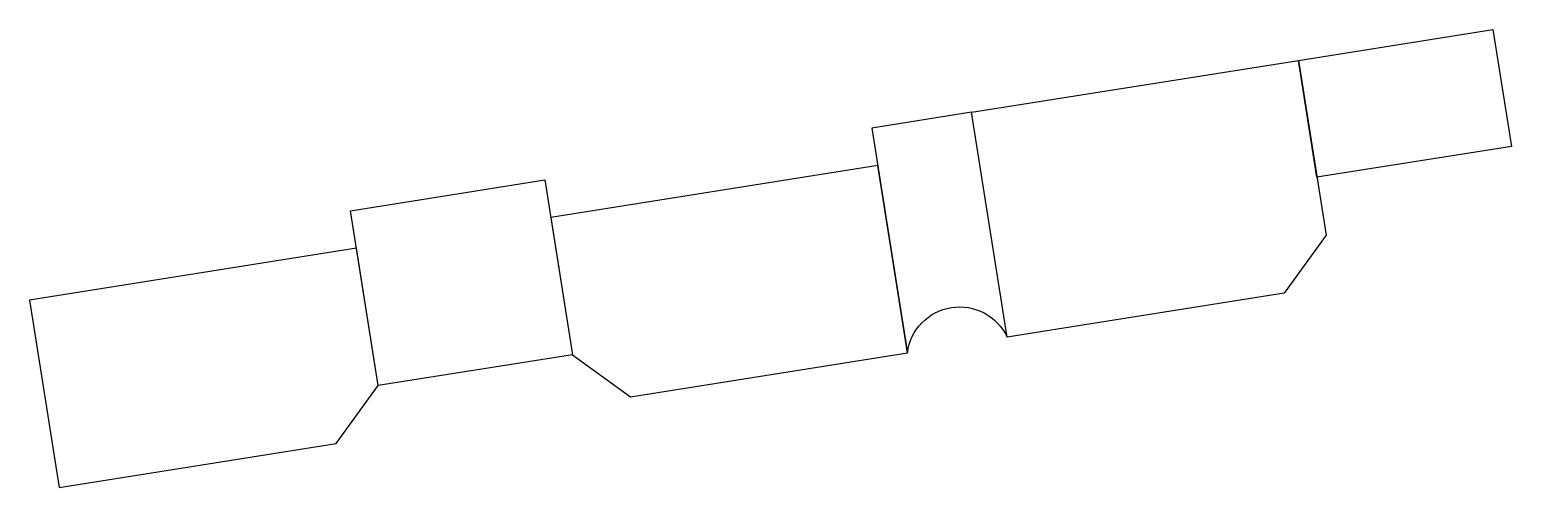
# Model space of a CAD drawing. Header units: millimetres. Extents: x -439850 to 440374, y 3556331 to 3581716.
# Drawn here: x 439947.9 to 440065.1, y 3580880 to 3580916.2 of the extents above; entities that cross this region are included whole.
import ezdxf

# ---------------------------------------------------------------- set-up
doc = ezdxf.new("R2010")
doc.units = ezdxf.units.MM
doc.header["$LTSCALE"] = 1000
doc.header["$MEASUREMENT"] = 0
doc.layers.add('商业', color=2, linetype='Continuous')

msp = doc.modelspace()

# ---------------------------------------------------------------- linework, layer by layer
at = {"layer": '商业', "color": 0, "ltscale": 0.02}
for points in [[(440048.279, 3580913.75), (440063.667, 3580916.187), (440065.13, 3580906.955), (440049.741, 3580904.517)], [(440022.415, 3580909.652), (440048.279, 3580913.75), (440050.469, 3580899.922), (440047.144, 3580895.345), (440025.232, 3580891.874)], [(440014.983, 3580905.438), (439989.12, 3580901.34), (439990.841, 3580890.476), (439995.418, 3580887.151), (440017.33, 3580890.622)], [(439973.262, 3580901.866), (439988.651, 3580904.303), (439990.841, 3580890.476), (439975.453, 3580888.038)], [(439973.731, 3580898.902), (439947.868, 3580894.805), (439950.215, 3580879.99), (439972.128, 3580883.461), (439975.453, 3580888.038)]]:
    msp.add_lwpolyline(points, close=True, dxfattribs=at)
msp.add_lwpolyline([(440022.415, 3580909.652), (440014.514, 3580908.401), (440016.861, 3580893.585), (440017.33, 3580890.622, -0.75), (440025.232, 3580891.874)], format="xyb", close=True, dxfattribs=at)

doc.saveas('drawing.dxf')
